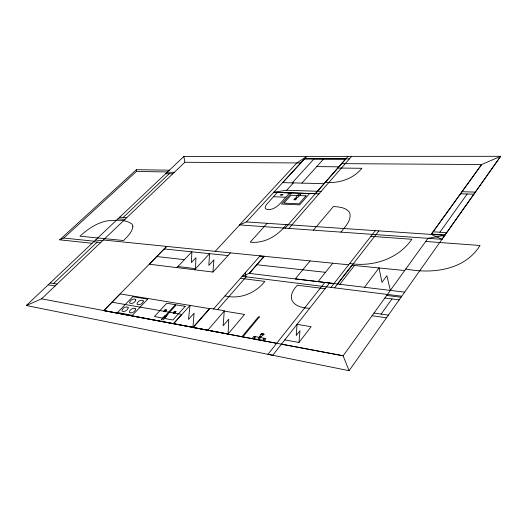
<?xml version="1.0" encoding="UTF-8"?>
<svg xmlns="http://www.w3.org/2000/svg" width="527" height="527" viewBox="0 0 527 527"><rect width="100%" height="100%" fill="white"/><g stroke="black" fill="none" stroke-linecap="round" stroke-linejoin="round"><path stroke-width="0.79" d="M195.524 268.77L195.919 257.736L191.426 262.518L191.868 251.794L176.848 267.637L149.246 264.211L166.684 246.412L103.773 310.587L193.383 327.333M228.066 334.013L228.764 319.171L223.145 325.752L224.258 311.101L244.574 314.428L228.066 334.013L193.251 327.491L210.056 308.394L224.515 310.759L207.77 330.238M212.954 272.051L213.916 259.818L208.824 265.358L209.568 253.645L194.582 269.778M192.928 327.366L209.443 308.618L120.13 293.928L103.806 310.601L192.928 327.366L194.094 313.17L188.482 319.467L190.043 305.436L173.515 323.73M298.961 342.484L299.962 330.765L296.24 335.547L297.05 324.362L311.147 326.687L298.961 342.484L284.83 339.902M349.098 370.692L500.65 156.308L183.883 156.453L26.35 305.508L349.098 370.692L343.117 355.817L41.593 298.822L26.35 305.508M239.515 224.904L246.465 221.926L306.826 156.4L296.866 162.942L239.515 224.904L441.995 239.317L500.65 156.308L481.619 164.536L341.661 163.64M381.146 314.085L391.976 298.921M439.867 232.229L467.166 193.995M431.231 234.41L481.619 164.536L431.191 234.41L441.995 239.317M343.117 355.817L427.957 238.316L444.814 235.332L246.465 221.926M364.493 287.281L378.972 267.947L404.677 270.555M339.81 284.303L354.493 265.45L352.01 265.2L337.412 283.967M334.579 287.854L378.887 230.879M330.989 287.406L375.349 230.635M329.507 283.058L272.742 355.264L267.979 354.309L324.797 282.492M318.091 281.589L332.774 263.197M262.953 340.462L264.653 338.347M258.678 339.658L261.076 336.7L264.172 334.138C260.839 330.87 259.739 338.4 257.65 339.467M253.421 338.67L255.16 336.595M340.949 232.124C345.152 226.61 351.996 220.148 349.638 212.533C346.094 207.355 339.118 206.973 333.407 206.505L313.407 230.167M295.291 278.888L310.087 260.898M217.559 309.626L246.162 276.833L245.167 272.881M401.758 296.227L242.143 276.332L249.179 273.368L264.192 256.155L260.186 255.747L213.54 308.967M249.396 273.355L264.264 256.3L348.643 264.811M288.829 228.415L351.628 156.381M260.081 256.353L260.463 255.911L103.318 239.989M292.189 182.862L314.118 158.785L345.844 158.864L315.33 193.705L273.79 192.269M285.166 228.158L348.018 156.381M286.313 224.621C277.946 235.747 264.475 243.79 250.206 242.137L267.11 223.323M309.639 193.514L299.606 204.891L281.517 204.035L291.589 192.869M301.879 183.113L323.762 158.805M173.469 323.644L181.789 314.421L112.04 302.188M318.973 193.837L273.829 192.223L286.734 190.24L293.414 182.895M230.418 252.874L212.987 272.057L176.901 267.584M273.414 196.729L266.188 204.917L265.173 207.315L265.351 208.396L266.287 209.212C271.543 210.747 276.734 207.17 280.173 203.475L289.718 192.915L277.321 192.474L273.414 196.729L285.818 197.23M304.652 158.772L282.683 182.619L324.079 183.692M215.207 251.333L239.647 224.917M41.593 298.822L184.852 162.27L300.779 162.962M53.609 283.513L97.199 242.117M123.193 217.434L169.18 173.758M92.113 243.29L59.689 239.825L63.76 238.046L136.447 171.44L167.487 171.967M59.689 239.825L136.368 169.694L169.365 170.188M304.514 158.91L345.844 158.864M304.626 158.785L349.454 158.871M316.701 166.604L338.881 166.815M337.814 168.034L361.897 168.291C353.162 179.055 338.795 183.574 325.278 182.349M167.237 172.204L174.299 172.329M165.662 173.693L172.724 173.824M462.021 191.709L475.361 192.105M460.526 193.784L473.872 194.206M286.734 190.24L321.114 191.387M433.122 231.788L446.692 232.67M431.494 234.041L445.084 234.95M119.701 217.177L126.717 217.684M370.922 236.3L411.851 239.291C398.188 258.974 372.813 267.235 349.684 263.48M425.684 241.465L480.044 245.49C464.643 270.371 432.199 274.165 405.803 268.994M117.976 218.817L124.985 219.337M354.401 265.483L378.953 267.973M259.692 256.313L263.704 256.721M95.545 240.042L102.515 240.753M63.76 238.046L94.287 241.228M164.18 248.955L227.967 255.569M93.734 241.755L100.697 242.486M256.893 264.758L325.495 272.314M156.769 256.524L184.397 259.679M295.324 278.842L334.026 283.513M249.179 273.368L404.657 292.123M177.909 266.517L195.596 268.684M386.699 295.449L401.027 297.254M325.06 288.717L297.393 285.212C284.587 298.704 293.816 307.985 309.698 308.255M240.417 278.309L264.817 281.405C255.542 293.21 239.805 299.613 225.016 295.878M384.855 298.012L399.196 299.85M373.992 313.058L388.392 315.12M372.082 315.706L386.495 317.807M50.19 282.953L57.061 284.086M48.214 284.817L55.085 285.97M259.877 336.72L260.905 336.905M259.35 337.366L253.882 336.358L252.176 338.439L264.179 340.692L265.885 338.578L260.378 337.557M281.471 344.164L343.169 355.745M193.251 327.491L276.655 343.341M390.369 290.37L386.851 275.733L381.956 282.386L379.018 267.953M183.883 156.453L184.852 162.27M136.368 169.694L136.447 171.44M263.823 334.744L260.746 334.204L262.749 333.822L263.823 334.744M295.93 198.877L295.311 199.568L294.402 199.529L295.021 198.837L295.93 198.877M296.497 198.633L295.423 199.845L293.829 199.773L294.909 198.567L296.497 198.633M132.876 226.452C132.178 232.275 127.455 236.491 123.621 240.536L79.972 236.188C87.693 229.061 96.784 222.842 107.271 220.846C115.459 220.299 125.433 218.883 132.205 224.285L132.876 226.452M143.311 301.167C142.804 303.552 139.523 305.555 137.264 304.454L137.007 303.842C137.527 301.464 140.788 299.474 143.048 300.555L143.311 301.167M135.676 309.197C135.162 311.595 131.855 313.67 129.583 312.524L129.332 311.892C129.866 309.501 133.147 307.445 135.419 308.572L135.676 309.197M135.828 299.909C135.294 302.254 132.066 304.25 129.826 303.17L129.583 302.557C130.129 300.225 133.331 298.236 135.571 299.303L135.828 299.909M128.206 307.86C127.659 310.225 124.405 312.287 122.152 311.154L121.921 310.528C122.475 308.183 125.703 306.134 127.956 307.248L128.206 307.86M175.346 311.938L174.575 312.788L173.693 312.636L174.47 311.78L175.346 311.938M175.972 311.674L174.615 313.17L173.752 313.374L173.073 312.893L174.43 311.404L175.675 311.266L175.972 311.674M165.946 310.298L165.175 311.141L164.312 310.989L165.083 310.153L165.946 310.298M166.565 310.041L165.201 311.516L164.358 311.72L163.693 311.253L165.05 309.777L166.275 309.639L166.565 310.041M263.381 339.105C262.367 339.757 264.6 339.421 263.381 339.105M255.028 337.55C254.686 338.38 253.876 337.234 255.028 337.55M259.383 316.931L242.894 336.872L241.979 336.7L258.467 316.786L259.383 316.931M306.022 195.82L298.967 203.804L283.895 203.106L290.97 195.247L306.022 195.82M300.726 194.153L297.696 197.553L295.772 197.48L298.802 194.081L300.726 194.153M185.227 306.339L172.882 319.981L164.009 318.354L176.354 304.869L185.227 306.339M282.847 194.503L282.189 195.227L280.219 195.155L280.878 194.43L282.847 194.503M166.967 315.713L163.08 319.961L161.236 319.619L165.122 315.377L166.967 315.713M175.451 304.685L163.113 318.156L154.437 316.562L166.769 303.249L175.451 304.685M147.692 299.145L132.369 315.311L117.521 312.537L132.797 296.694L147.692 299.145"/></g></svg>
